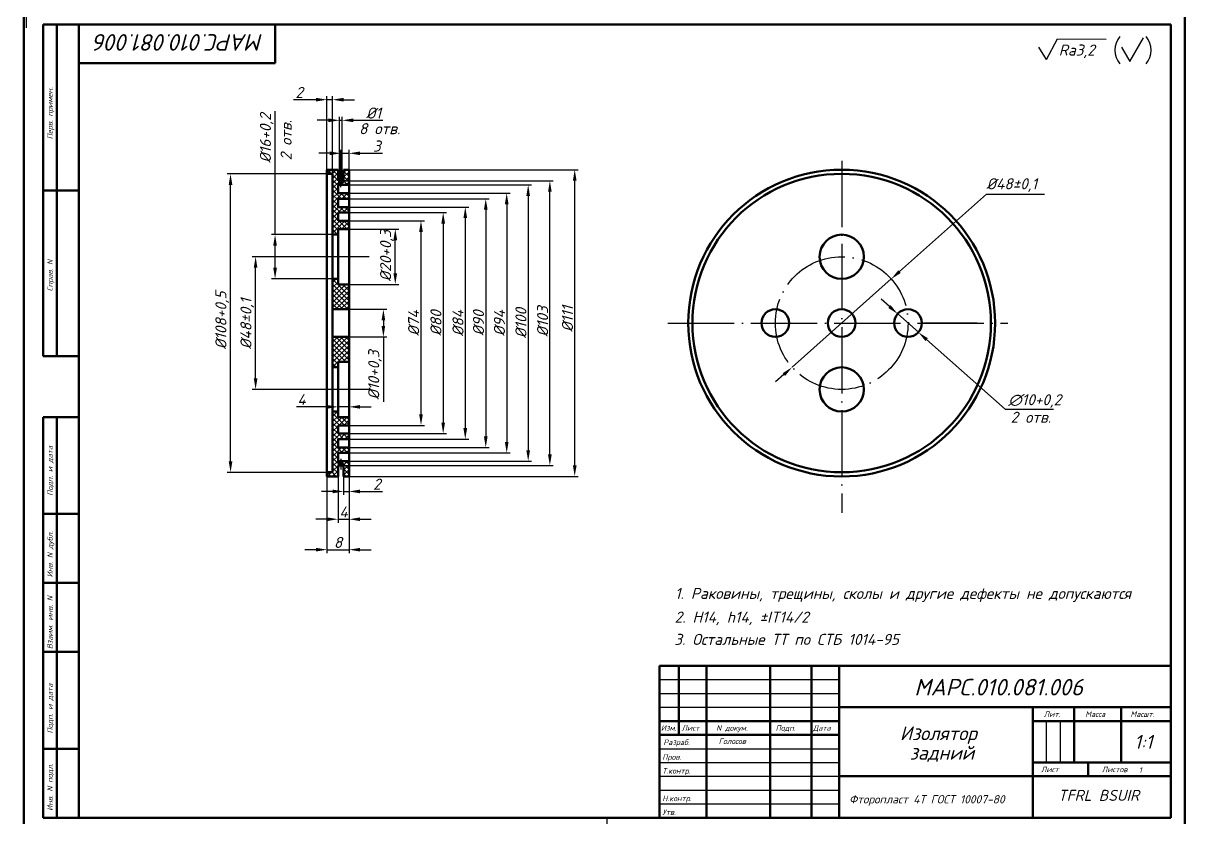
# Model space of a CAD drawing. Header units: millimetres. Extents: x -5427 to 3670, y -5891 to 948.
# Drawn here: x -5007.3 to -4587.1, y 66.5 to 354 of the extents above; entities that cross this region are included whole.
import ezdxf

# ---------------------------------------------------------------- set-up
doc = ezdxf.new("R2010")
doc.units = ezdxf.units.MM
doc.header["$MEASUREMENT"] = 0
doc.linetypes.add('ACAD_ISO04W100', pattern=[30, 24, -3, 0, -3])
doc.layers.add('оси', color=1, linetype='ACAD_ISO04W100')
doc.layers.add('Толстые', color=7, linetype='Continuous', lineweight=50)
doc.layers.add('Тонкие', color=140, linetype='Continuous', lineweight=25)
doc.styles.get("Standard").update_dxf_attribs({"font": 'isocpeui.ttf'})
doc.styles.add('TXT', font='isocpeui.ttf')
doc.styles.add('Для рамки', font='simplex.shx', dxfattribs={"oblique": 15, "height": 4})
doc.dimstyles.new('ISO-25', dxfattribs={"dimtxt": 4, "dimasz": 4, "dimexe": 1.25, "dimexo": 0, "dimtad": 1, "dimtxsty": 'Standard', "dimcen": 2.5, "dimadec": 0, "dimazin": 0, "dimtfac": 1, "dimtmove": 0, "dimatfit": 3, "dimfxl": 1, "dimarcsym": 0})

# ---------------------------------------------------------------- blocks, each defined once
blk = doc.blocks.new('BORDER')
for p, q in [((1, 1), (0, 1)), ((0, 1), (0, 0)), ((1, 0), (1, 1)), ((0, 0), (1, 0))]:
    blk.add_line(p, q)
blk = doc.blocks.new('*D529')
at = {"layer": 'Defpoints', "color": 0, "transparency": 16777216}
for p in [(-4897.4, 189.98), (-4889.4, 189.98), (-4889.4, 163.49)]:
    blk.add_point(p, dxfattribs=at)
at = {"layer": 'Тонкие', "color": 0, "lineweight": -2, "transparency": 16777216}
for p, q in [((-4897.4, 189.98), (-4897.4, 162.24)), ((-4889.4, 189.98), (-4889.4, 162.24)), ((-4901.4, 163.49), (-4905.4, 163.49)), ((-4897.4, 163.49), (-4889.4, 163.49)), ((-4885.4, 163.49), (-4881.4, 163.49))]:
    blk.add_line(p, q, dxfattribs=at)
at = {"layer": 'Тонкие', "color": 0, "transparency": 16777216}
for points in [[(-4901.4, 164.16), (-4901.4, 162.83), (-4897.4, 163.49)], [(-4885.4, 164.16), (-4885.4, 162.83), (-4889.4, 163.49)]]:
    blk.add_solid(points, dxfattribs=at)
at = {"layer": 'Тонкие', "color": 0, "transparency": 16777216, "insert": (-4893.4, 166.12), "char_height": 4, "attachment_point": 5}
blk.add_mtext('8', dxfattribs=at)
blk = doc.blocks.new('*D530')
at = {"layer": 'Defpoints', "color": 0, "transparency": 16777216}
for p in [(-4891.4, 189.98), (-4889.4, 189.98), (-4889.4, 184.57)]:
    blk.add_point(p, dxfattribs=at)
at = {"layer": 'Тонкие', "color": 0, "lineweight": -2, "transparency": 16777216}
for p, q in [((-4891.4, 189.98), (-4891.4, 183.32)), ((-4889.4, 189.98), (-4889.4, 183.32)), ((-4895.4, 184.57), (-4899.4, 184.57)), ((-4891.4, 184.57), (-4889.4, 184.57)), ((-4885.4, 184.57), (-4877.31, 184.57))]:
    blk.add_line(p, q, dxfattribs=at)
at = {"layer": 'Тонкие', "color": 0, "transparency": 16777216}
for points in [[(-4895.4, 185.23), (-4895.4, 183.9), (-4891.4, 184.57)], [(-4885.4, 185.23), (-4885.4, 183.9), (-4889.4, 184.57)]]:
    blk.add_solid(points, dxfattribs=at)
at = {"layer": 'Тонкие', "color": 0, "transparency": 16777216, "insert": (-4879.35, 187.19), "char_height": 4, "attachment_point": 5}
blk.add_mtext('2', dxfattribs=at)
blk = doc.blocks.new('*D531')
at = {"layer": 'Defpoints', "color": 0, "transparency": 16777216}
for p in [(-4893.4, 195.48), (-4889.4, 189.98), (-4889.4, 174.51)]:
    blk.add_point(p, dxfattribs=at)
at = {"layer": 'Тонкие', "color": 0, "lineweight": -2, "transparency": 16777216}
for p, q in [((-4893.4, 195.48), (-4893.4, 173.26)), ((-4889.4, 189.98), (-4889.4, 173.26)), ((-4897.4, 174.51), (-4901.4, 174.51)), ((-4893.4, 174.51), (-4889.4, 174.51)), ((-4885.4, 174.51), (-4881.4, 174.51))]:
    blk.add_line(p, q, dxfattribs=at)
at = {"layer": 'Тонкие', "color": 0, "transparency": 16777216}
for points in [[(-4897.4, 175.17), (-4897.4, 173.84), (-4893.4, 174.51)], [(-4885.4, 175.17), (-4885.4, 173.84), (-4889.4, 174.51)]]:
    blk.add_solid(points, dxfattribs=at)
at = {"layer": 'Тонкие', "color": 0, "transparency": 16777216, "insert": (-4891.4, 177.13), "char_height": 4, "attachment_point": 5}
blk.add_mtext('4', dxfattribs=at)
blk = doc.blocks.new('*D532')
at = {"layer": 'Defpoints', "color": 0, "transparency": 16777216}
for p in [(-4889.4, 215.17), (-4893.4, 213.48), (-4889.4, 213.48)]:
    blk.add_point(p, dxfattribs=at)
at = {"layer": 'Тонкие', "color": 0, "lineweight": -2, "transparency": 16777216}
for p, q in [((-4897.4, 215.17), (-4908.47, 215.17)), ((-4893.4, 213.48), (-4893.4, 216.42)), ((-4889.4, 215.17), (-4893.4, 215.17)), ((-4889.4, 213.48), (-4889.4, 216.42)), ((-4885.4, 215.17), (-4881.4, 215.17))]:
    blk.add_line(p, q, dxfattribs=at)
at = {"layer": 'Тонкие', "color": 0, "transparency": 16777216}
for points in [[(-4897.4, 215.84), (-4897.4, 214.5), (-4893.4, 215.17)], [(-4885.4, 215.84), (-4885.4, 214.5), (-4889.4, 215.17)]]:
    blk.add_solid(points, dxfattribs=at)
at = {"layer": 'Тонкие', "color": 0, "transparency": 16777216, "insert": (-4906.61, 217.8), "char_height": 4, "attachment_point": 5}
blk.add_mtext('4', dxfattribs=at)
blk = doc.blocks.new('*D533')
at = {"layer": 'Defpoints', "color": 0, "transparency": 16777216}
for p in [(-4891.9, 318.86), (-4892.9, 296.98), (-4891.9, 296.98)]:
    blk.add_point(p, dxfattribs=at)
at = {"layer": 'Тонкие', "color": 0, "lineweight": -2, "transparency": 16777216}
for p, q in [((-4892.9, 296.98), (-4892.9, 320.11)), ((-4891.9, 296.98), (-4891.9, 320.11)), ((-4896.9, 318.86), (-4900.9, 318.86)), ((-4892.9, 318.86), (-4891.9, 318.86)), ((-4887.9, 318.86), (-4877.22, 318.86))]:
    blk.add_line(p, q, dxfattribs=at)
at = {"layer": 'Тонкие', "color": 0, "transparency": 16777216}
for points in [[(-4896.9, 319.52), (-4896.9, 318.19), (-4892.9, 318.86)], [(-4887.9, 319.52), (-4887.9, 318.19), (-4891.9, 318.86)]]:
    blk.add_solid(points, dxfattribs=at)
at = {"layer": 'Тонкие', "color": 0, "transparency": 16777216, "insert": (-4880.54, 321.48), "char_height": 4, "attachment_point": 5}
blk.add_mtext('%%c1', dxfattribs=at)
blk = doc.blocks.new('*D534')
at = {"layer": 'Defpoints', "color": 0, "transparency": 16777216}
for p in [(-4895.4, 326.32), (-4897.4, 299.48), (-4895.4, 299.48)]:
    blk.add_point(p, dxfattribs=at)
at = {"layer": 'Тонкие', "color": 0, "lineweight": -2, "transparency": 16777216}
for p, q in [((-4901.4, 326.32), (-4909.49, 326.32)), ((-4897.4, 299.48), (-4897.4, 327.57)), ((-4895.4, 326.32), (-4897.4, 326.32)), ((-4895.4, 299.48), (-4895.4, 327.57)), ((-4891.4, 326.32), (-4887.4, 326.32))]:
    blk.add_line(p, q, dxfattribs=at)
at = {"layer": 'Тонкие', "color": 0, "transparency": 16777216}
for points in [[(-4901.4, 326.99), (-4901.4, 325.65), (-4897.4, 326.32)], [(-4891.4, 326.99), (-4891.4, 325.65), (-4895.4, 326.32)]]:
    blk.add_solid(points, dxfattribs=at)
at = {"layer": 'Тонкие', "color": 0, "transparency": 16777216, "insert": (-4907.44, 328.95), "char_height": 4, "attachment_point": 5}
blk.add_mtext('2', dxfattribs=at)
blk = doc.blocks.new('*D535')
at = {"layer": 'Defpoints', "color": 0, "transparency": 16777216}
for p in [(-4923.22, 269.48), (-4895.4, 269.48), (-4895.4, 221.48)]:
    blk.add_point(p, dxfattribs=at)
at = {"layer": 'Тонкие', "color": 0, "lineweight": -2, "transparency": 16777216}
for p, q in [((-4895.4, 269.48), (-4924.47, 269.48)), ((-4923.22, 225.48), (-4923.22, 265.48)), ((-4895.4, 221.48), (-4924.47, 221.48))]:
    blk.add_line(p, q, dxfattribs=at)
at = {"layer": 'Тонкие', "color": 0, "transparency": 16777216}
for points in [[(-4923.89, 265.48), (-4922.56, 265.48), (-4923.22, 269.48)], [(-4923.89, 225.48), (-4922.56, 225.48), (-4923.22, 221.48)]]:
    blk.add_solid(points, dxfattribs=at)
at = {"layer": 'Тонкие', "color": 0, "transparency": 16777216, "insert": (-4926.25, 245.21), "char_height": 4, "attachment_point": 5, "rotation": 90}
blk.add_mtext('%%c48%%p0,1', dxfattribs=at)
blk = doc.blocks.new('*D536')
at = {"layer": 'Defpoints', "color": 0, "transparency": 16777216}
for p in [(-4916.18, 277.48), (-4893.4, 277.48), (-4893.4, 261.48)]:
    blk.add_point(p, dxfattribs=at)
at = {"layer": 'Тонкие', "color": 0, "lineweight": -2, "transparency": 16777216}
for p, q in [((-4916.18, 277.48), (-4916.18, 322.17)), ((-4893.4, 277.48), (-4917.43, 277.48)), ((-4916.18, 265.48), (-4916.18, 273.48)), ((-4893.4, 261.48), (-4917.43, 261.48))]:
    blk.add_line(p, q, dxfattribs=at)
at = {"layer": 'Тонкие', "color": 0, "transparency": 16777216}
for points in [[(-4916.85, 273.48), (-4915.52, 273.48), (-4916.18, 277.48)], [(-4916.85, 265.48), (-4915.52, 265.48), (-4916.18, 261.48)]]:
    blk.add_solid(points, dxfattribs=at)
at = {"layer": 'Тонкие', "color": 0, "transparency": 16777216, "insert": (-4919.21, 312.42), "char_height": 4, "attachment_point": 5, "rotation": 90}
blk.add_mtext('%%c16+0,2', dxfattribs=at)
blk = doc.blocks.new('*D537')
at = {"layer": 'Defpoints', "color": 0, "transparency": 16777216}
for p in [(-4932.29, 299.48), (-4897.4, 299.48), (-4897.4, 191.48)]:
    blk.add_point(p, dxfattribs=at)
at = {"layer": 'Тонкие', "color": 0, "lineweight": -2, "transparency": 16777216}
for p, q in [((-4897.4, 299.48), (-4933.54, 299.48)), ((-4932.29, 195.48), (-4932.29, 295.48)), ((-4897.4, 191.48), (-4933.54, 191.48))]:
    blk.add_line(p, q, dxfattribs=at)
at = {"layer": 'Тонкие', "color": 0, "transparency": 16777216}
for points in [[(-4932.95, 295.48), (-4931.62, 295.48), (-4932.29, 299.48)], [(-4932.95, 195.48), (-4931.62, 195.48), (-4932.29, 191.48)]]:
    blk.add_solid(points, dxfattribs=at)
at = {"layer": 'Тонкие', "color": 0, "transparency": 16777216, "insert": (-4935.31, 246.47), "char_height": 4, "attachment_point": 5, "rotation": 90}
blk.add_mtext('%%c108+0,5', dxfattribs=at)
blk = doc.blocks.new('*D538')
at = {"layer": 'Defpoints', "color": 0, "transparency": 16777216}
for p in [(-4889.4, 290.48), (-4889.4, 200.48), (-4839.97, 200.48)]:
    blk.add_point(p, dxfattribs=at)
at = {"layer": 'Тонкие', "color": 0, "lineweight": -2, "transparency": 16777216}
for p, q in [((-4889.4, 290.48), (-4838.72, 290.48)), ((-4839.97, 286.48), (-4839.97, 204.48)), ((-4889.4, 200.48), (-4838.72, 200.48))]:
    blk.add_line(p, q, dxfattribs=at)
at = {"layer": 'Тонкие', "color": 0, "transparency": 16777216}
for points in [[(-4840.63, 286.48), (-4839.3, 286.48), (-4839.97, 290.48)], [(-4840.63, 204.48), (-4839.3, 204.48), (-4839.97, 200.48)]]:
    blk.add_solid(points, dxfattribs=at)
at = {"layer": 'Тонкие', "color": 0, "transparency": 16777216, "insert": (-4842.59, 245.48), "char_height": 4, "attachment_point": 5, "rotation": 90}
blk.add_mtext('%%c90', dxfattribs=at)
blk = doc.blocks.new('*D539')
at = {"layer": 'Defpoints', "color": 0, "transparency": 16777216}
for p in [(-4889.4, 287.48), (-4889.4, 203.48), (-4847.38, 203.48)]:
    blk.add_point(p, dxfattribs=at)
at = {"layer": 'Тонкие', "color": 0, "lineweight": -2, "transparency": 16777216}
for p, q in [((-4889.4, 287.48), (-4846.13, 287.48)), ((-4847.38, 283.48), (-4847.38, 207.48)), ((-4889.4, 203.48), (-4846.13, 203.48))]:
    blk.add_line(p, q, dxfattribs=at)
at = {"layer": 'Тонкие', "color": 0, "transparency": 16777216}
for points in [[(-4848.05, 283.48), (-4846.71, 283.48), (-4847.38, 287.48)], [(-4848.05, 207.48), (-4846.71, 207.48), (-4847.38, 203.48)]]:
    blk.add_solid(points, dxfattribs=at)
at = {"layer": 'Тонкие', "color": 0, "transparency": 16777216, "insert": (-4850.01, 245.48), "char_height": 4, "attachment_point": 5, "rotation": 90}
blk.add_mtext('%%c84', dxfattribs=at)
blk = doc.blocks.new('*D540')
at = {"layer": 'Defpoints', "color": 0, "transparency": 16777216}
for p in [(-4889.4, 285.48), (-4889.4, 205.48), (-4855.37, 205.48)]:
    blk.add_point(p, dxfattribs=at)
at = {"layer": 'Тонкие', "color": 0, "lineweight": -2, "transparency": 16777216}
for p, q in [((-4889.4, 285.48), (-4854.12, 285.48)), ((-4855.37, 281.48), (-4855.37, 209.48)), ((-4889.4, 205.48), (-4854.12, 205.48))]:
    blk.add_line(p, q, dxfattribs=at)
at = {"layer": 'Тонкие', "color": 0, "transparency": 16777216}
for points in [[(-4856.03, 281.48), (-4854.7, 281.48), (-4855.37, 285.48)], [(-4856.03, 209.48), (-4854.7, 209.48), (-4855.37, 205.48)]]:
    blk.add_solid(points, dxfattribs=at)
at = {"layer": 'Тонкие', "color": 0, "transparency": 16777216, "insert": (-4857.99, 245.48), "char_height": 4, "attachment_point": 5, "rotation": 90}
blk.add_mtext('%%c80', dxfattribs=at)
blk = doc.blocks.new('*D541')
at = {"layer": 'Defpoints', "color": 0, "transparency": 16777216}
for p in [(-4889.4, 282.48), (-4889.4, 208.48), (-4863.4, 208.48)]:
    blk.add_point(p, dxfattribs=at)
at = {"layer": 'Тонкие', "color": 0, "lineweight": -2, "transparency": 16777216}
for p, q in [((-4889.4, 282.48), (-4862.15, 282.48)), ((-4863.4, 278.48), (-4863.4, 212.48)), ((-4889.4, 208.48), (-4862.15, 208.48))]:
    blk.add_line(p, q, dxfattribs=at)
at = {"layer": 'Тонкие', "color": 0, "transparency": 16777216}
for points in [[(-4864.07, 278.48), (-4862.73, 278.48), (-4863.4, 282.48)], [(-4864.07, 212.48), (-4862.73, 212.48), (-4863.4, 208.48)]]:
    blk.add_solid(points, dxfattribs=at)
at = {"layer": 'Тонкие', "color": 0, "transparency": 16777216, "insert": (-4866.05, 245.48), "char_height": 4, "attachment_point": 5, "rotation": 90}
blk.add_mtext('%%c74', dxfattribs=at)
blk = doc.blocks.new('*D542')
at = {"layer": 'Defpoints', "color": 0, "transparency": 16777216}
for p in [(-4889.4, 279.48), (-4872.7, 279.48), (-4889.4, 259.48)]:
    blk.add_point(p, dxfattribs=at)
at = {"layer": 'Тонкие', "color": 0, "lineweight": -2, "transparency": 16777216}
for p, q in [((-4889.4, 279.48), (-4871.45, 279.48)), ((-4872.7, 263.48), (-4872.7, 275.48)), ((-4889.4, 259.48), (-4871.45, 259.48))]:
    blk.add_line(p, q, dxfattribs=at)
at = {"layer": 'Тонкие', "color": 0, "transparency": 16777216}
for points in [[(-4873.37, 275.48), (-4872.03, 275.48), (-4872.7, 279.48)], [(-4873.37, 263.48), (-4872.03, 263.48), (-4872.7, 259.48)]]:
    blk.add_solid(points, dxfattribs=at)
at = {"layer": 'Тонкие', "color": 0, "transparency": 16777216, "insert": (-4875.73, 269.85), "char_height": 4, "attachment_point": 5, "rotation": 90}
blk.add_mtext('%%c20+0,3', dxfattribs=at)
blk = doc.blocks.new('*D543')
at = {"layer": 'Defpoints', "color": 0, "transparency": 16777216}
for p in [(-4889.4, 295.48), (-4889.4, 195.48), (-4824.62, 195.48)]:
    blk.add_point(p, dxfattribs=at)
at = {"layer": 'Тонкие', "color": 0, "lineweight": -2, "transparency": 16777216}
for p, q in [((-4889.4, 295.48), (-4823.37, 295.48)), ((-4824.62, 291.48), (-4824.62, 199.48)), ((-4889.4, 195.48), (-4823.37, 195.48))]:
    blk.add_line(p, q, dxfattribs=at)
at = {"layer": 'Тонкие', "color": 0, "transparency": 16777216}
for points in [[(-4825.29, 291.48), (-4823.96, 291.48), (-4824.62, 295.48)], [(-4825.29, 199.48), (-4823.96, 199.48), (-4824.62, 195.48)]]:
    blk.add_solid(points, dxfattribs=at)
at = {"layer": 'Тонкие', "color": 0, "transparency": 16777216, "insert": (-4827.25, 245.48), "char_height": 4, "attachment_point": 5, "rotation": 90}
blk.add_mtext('%%c100', dxfattribs=at)
blk = doc.blocks.new('*D544')
at = {"layer": 'Defpoints', "color": 0, "transparency": 16777216}
for p in [(-4889.4, 292.48), (-4889.4, 198.48), (-4832.39, 198.48)]:
    blk.add_point(p, dxfattribs=at)
at = {"layer": 'Тонкие', "color": 0, "lineweight": -2, "transparency": 16777216}
for p, q in [((-4889.4, 292.48), (-4831.14, 292.48)), ((-4832.39, 288.48), (-4832.39, 202.48)), ((-4889.4, 198.48), (-4831.14, 198.48))]:
    blk.add_line(p, q, dxfattribs=at)
at = {"layer": 'Тонкие', "color": 0, "transparency": 16777216}
for points in [[(-4833.06, 288.48), (-4831.72, 288.48), (-4832.39, 292.48)], [(-4833.06, 202.48), (-4831.72, 202.48), (-4832.39, 198.48)]]:
    blk.add_solid(points, dxfattribs=at)
at = {"layer": 'Тонкие', "color": 0, "transparency": 16777216, "insert": (-4835.02, 245.48), "char_height": 4, "attachment_point": 5, "rotation": 90}
blk.add_mtext('%%c94', dxfattribs=at)
blk = doc.blocks.new('*D545')
at = {"layer": 'Defpoints', "color": 0, "transparency": 16777216}
for p in [(-4889.4, 300.98), (-4807.79, 300.98), (-4889.4, 189.98)]:
    blk.add_point(p, dxfattribs=at)
at = {"layer": 'Тонкие', "color": 0, "lineweight": -2, "transparency": 16777216}
for p, q in [((-4889.4, 300.98), (-4806.54, 300.98)), ((-4807.79, 193.98), (-4807.79, 296.98)), ((-4889.4, 189.98), (-4806.54, 189.98))]:
    blk.add_line(p, q, dxfattribs=at)
at = {"layer": 'Тонкие', "color": 0, "transparency": 16777216}
for points in [[(-4808.45, 296.98), (-4807.12, 296.98), (-4807.79, 300.98)], [(-4808.45, 193.98), (-4807.12, 193.98), (-4807.79, 189.98)]]:
    blk.add_solid(points, dxfattribs=at)
at = {"layer": 'Тонкие', "color": 0, "transparency": 16777216, "insert": (-4810.41, 247), "char_height": 4, "attachment_point": 5, "rotation": 90}
blk.add_mtext('%%c111', dxfattribs=at)
blk = doc.blocks.new('*D546')
at = {"layer": 'Defpoints', "color": 0, "transparency": 16777216}
for p in [(-4891.4, 296.98), (-4816.78, 296.98), (-4891.4, 193.98)]:
    blk.add_point(p, dxfattribs=at)
at = {"layer": 'Тонкие', "color": 0, "lineweight": -2, "transparency": 16777216}
for p, q in [((-4891.4, 296.98), (-4815.53, 296.98)), ((-4816.78, 197.98), (-4816.78, 292.98)), ((-4891.4, 193.98), (-4815.53, 193.98))]:
    blk.add_line(p, q, dxfattribs=at)
at = {"layer": 'Тонкие', "color": 0, "transparency": 16777216}
for points in [[(-4817.45, 292.98), (-4816.11, 292.98), (-4816.78, 296.98)], [(-4817.45, 197.98), (-4816.11, 197.98), (-4816.78, 193.98)]]:
    blk.add_solid(points, dxfattribs=at)
at = {"layer": 'Тонкие', "color": 0, "transparency": 16777216, "insert": (-4819.41, 246.04), "char_height": 4, "attachment_point": 5, "rotation": 90}
blk.add_mtext('%%c103', dxfattribs=at)
blk = doc.blocks.new('*D547')
at = {"layer": 'Defpoints', "color": 0, "transparency": 16777216}
for p in [(-4889.4, 250.48), (-4877, 250.48), (-4889.4, 240.48)]:
    blk.add_point(p, dxfattribs=at)
at = {"layer": 'Тонкие', "color": 0, "lineweight": -2, "transparency": 16777216}
for p, q in [((-4889.4, 250.48), (-4875.75, 250.48)), ((-4877, 246.48), (-4877, 244.48)), ((-4889.4, 240.48), (-4875.75, 240.48)), ((-4877, 240.48), (-4877, 216.94))]:
    blk.add_line(p, q, dxfattribs=at)
at = {"layer": 'Тонкие', "color": 0, "transparency": 16777216}
for points in [[(-4877.67, 246.48), (-4876.34, 246.48), (-4877, 250.48)], [(-4877.67, 244.48), (-4876.34, 244.48), (-4877, 240.48)]]:
    blk.add_solid(points, dxfattribs=at)
at = {"layer": 'Тонкие', "color": 0, "transparency": 16777216, "insert": (-4880.03, 226.69), "char_height": 4, "attachment_point": 5, "rotation": 90}
blk.add_mtext('%%c10+0,3', dxfattribs=at)
blk = doc.blocks.new('*D548')
at = {"layer": 'Defpoints', "color": 0, "transparency": 16777216}
for p in [(-4889.4, 306.91), (-4889.4, 300.98), (-4892.4, 296.98)]:
    blk.add_point(p, dxfattribs=at)
at = {"layer": 'Тонкие', "color": 0, "lineweight": -2, "transparency": 16777216}
for p, q in [((-4896.4, 306.91), (-4900.4, 306.91)), ((-4892.4, 296.98), (-4892.4, 308.16)), ((-4892.4, 306.91), (-4889.4, 306.91)), ((-4889.4, 300.98), (-4889.4, 308.16)), ((-4885.4, 306.91), (-4877.31, 306.91))]:
    blk.add_line(p, q, dxfattribs=at)
at = {"layer": 'Тонкие', "color": 0, "transparency": 16777216}
for points in [[(-4896.4, 307.58), (-4896.4, 306.25), (-4892.4, 306.91)], [(-4885.4, 307.58), (-4885.4, 306.25), (-4889.4, 306.91)]]:
    blk.add_solid(points, dxfattribs=at)
at = {"layer": 'Тонкие', "color": 0, "transparency": 16777216, "insert": (-4879.36, 309.54), "char_height": 4, "attachment_point": 5}
blk.add_mtext('3', dxfattribs=at)

msp = doc.modelspace()

# ---------------------------------------------------------------- hatches: boundary and pattern name
at = {"layer": 'Тонкие'}
h = msp.add_hatch(dxfattribs=at)
h.set_pattern_fill('ANSI37', color=256, scale=0.4, style=0)
h.set_pattern_definition([(45, (-7041.9478, 1005.2133), (-0.8980256, 0.8980256), []), (135, (-7041.9478, 1005.2133), (-0.8980256, -0.8980256), [])])
h.paths.add_polyline_path([(-4895.399, 277.482), (-4893.399, 277.482), (-4893.399, 279.482), (-4889.399, 279.482), (-4889.399, 282.482), (-4893.399, 282.482), (-4893.399, 285.482), (-4889.399, 285.482), (-4889.399, 287.482), (-4893.399, 287.482), (-4893.399, 290.482), (-4889.399, 290.482), (-4889.399, 292.482), (-4893.399, 292.482), (-4893.399, 295.482), (-4892.899, 295.482), (-4892.899, 296.982), (-4893.399, 296.982), (-4893.399, 300.982), (-4897.399, 300.982), (-4897.399, 299.482), (-4895.399, 299.482)])
h.paths.add_polyline_path([(-4889.399, 300.982), (-4891.399, 300.982), (-4891.399, 296.982), (-4891.899, 296.982), (-4891.899, 295.482), (-4889.399, 295.482)])
h.paths.add_polyline_path([(-4895.399, 250.482), (-4889.399, 250.482), (-4889.399, 259.482), (-4893.399, 259.482), (-4893.399, 261.482), (-4895.399, 261.482)])
h.paths.add_polyline_path([(-4895.399, 229.482), (-4893.399, 229.482), (-4893.399, 231.482), (-4889.399, 231.482), (-4889.399, 240.482), (-4895.399, 240.482)])
h.paths.add_polyline_path([(-4895.399, 191.482), (-4897.399, 191.482), (-4897.399, 189.982), (-4893.399, 189.982), (-4893.399, 193.982), (-4892.899, 193.982), (-4892.899, 195.482), (-4893.399, 195.482), (-4893.399, 198.482), (-4889.399, 198.482), (-4889.399, 200.482), (-4893.399, 200.482), (-4893.399, 203.482), (-4889.399, 203.482), (-4889.399, 205.482), (-4893.399, 205.482), (-4893.399, 208.482), (-4889.399, 208.482), (-4889.399, 211.482), (-4893.399, 211.482), (-4893.399, 213.482), (-4895.399, 213.482)])
h.paths.add_polyline_path([(-4891.399, 189.982), (-4889.399, 189.982), (-4889.399, 195.482), (-4891.899, 195.482), (-4891.899, 193.982), (-4891.399, 193.982)], flags=17)

# ---------------------------------------------------------------- linework, layer by layer
at = {"layer": 'оси'}
for p, q in [((-4711.221, 304.248), (-4711.221, 176.87)), ((-4892.399, 294.653), (-4892.399, 298.432)), ((-4882.182, 269.482), (-4898.79, 269.482)), ((-4882.182, 269.482), (-4898.451, 269.482)), ((-4774.133, 245.482), (-4651.064, 245.482)), ((-4662.245, 245.482), (-4681.654, 245.482)), ((-4881.486, 221.482), (-4900.814, 221.482)), ((-4892.399, 196.311), (-4892.399, 192.533))]:
    msp.add_line(p, q, dxfattribs=at)
msp.add_circle((-4711.221, 245.482), 24, dxfattribs=at)
at = {"layer": 'Толстые'}
for p, q in [((-5000.097, 233.486), (-5000.097, 353.486)), ((-5000.097, 353.486), (-4987.097, 353.486)), ((-4995.097, 233.486), (-4995.097, 353.486)), ((-4897.399, 189.982), (-4897.399, 300.982)), ((-4893.399, 300.982), (-4897.399, 300.982)), ((-4897.399, 299.482), (-4895.399, 299.482)), ((-4895.399, 299.482), (-4895.399, 191.482)), ((-4893.399, 300.982), (-4893.399, 296.982)), ((-4889.399, 300.982), (-4891.399, 300.982)), ((-4891.399, 296.982), (-4891.399, 300.982)), ((-4891.399, 299.482), (-4891.399, 296.982)), ((-4889.399, 300.982), (-4889.399, 189.982)), ((-4891.399, 296.982), (-4893.399, 296.982)), ((-4893.399, 292.482), (-4893.399, 295.482)), ((-4889.399, 295.482), (-4893.399, 295.482)), ((-4892.899, 295.482), (-4892.899, 296.982)), ((-4891.899, 295.482), (-4891.899, 296.982)), ((-4987.097, 293.486), (-5000.097, 293.486)), ((-4889.399, 292.482), (-4893.399, 292.482)), ((-4893.399, 287.482), (-4893.399, 290.482)), ((-4889.399, 290.482), (-4893.399, 290.482)), ((-4889.399, 287.482), (-4893.399, 287.482)), ((-4893.399, 282.482), (-4893.399, 285.482)), ((-4889.399, 285.482), (-4893.399, 285.482)), ((-4889.399, 282.482), (-4893.399, 282.482)), ((-4895.399, 277.482), (-4893.399, 277.482)), ((-4893.399, 259.482), (-4893.399, 279.482)), ((-4889.399, 279.482), (-4893.399, 279.482)), ((-4895.399, 261.482), (-4893.399, 261.482)), ((-4893.399, 259.482), (-4893.399, 261.482)), ((-4889.399, 259.482), (-4893.399, 259.482)), ((-4889.399, 250.482), (-4895.399, 250.482)), ((-4889.399, 240.482), (-4895.399, 240.482)), ((-4987.097, 233.486), (-5000.097, 233.486)), ((-4893.399, 211.482), (-4893.399, 231.482)), ((-4889.399, 231.482), (-4893.399, 231.482)), ((-4895.399, 229.482), (-4893.399, 229.482)), ((-5000.097, 66.486), (-5000.118, 211.48)), ((-5000.097, 211.486), (-4987.097, 211.486)), ((-4995.097, 66.486), (-4995.097, 211.486)), ((-4895.399, 213.482), (-4893.399, 213.482)), ((-4893.399, 211.482), (-4893.399, 213.482)), ((-4889.399, 211.482), (-4893.399, 211.482)), ((-4893.399, 208.482), (-4893.399, 205.482)), ((-4889.399, 208.482), (-4893.399, 208.482)), ((-4889.399, 205.482), (-4893.399, 205.482)), ((-4889.399, 203.482), (-4893.399, 203.482)), ((-4893.399, 203.482), (-4893.399, 200.482)), ((-4889.399, 200.482), (-4893.399, 200.482)), ((-4893.399, 198.482), (-4893.399, 195.482)), ((-4889.399, 198.482), (-4893.399, 198.482)), ((-4889.399, 195.482), (-4893.399, 195.482)), ((-4893.399, 193.982), (-4893.399, 189.982)), ((-4891.399, 193.982), (-4893.399, 193.982)), ((-4892.899, 195.482), (-4892.899, 193.982)), ((-4891.899, 195.482), (-4891.899, 193.982)), ((-4891.399, 193.982), (-4891.399, 189.982)), ((-4897.399, 191.482), (-4895.399, 191.482)), ((-4893.399, 189.982), (-4897.399, 189.982)), ((-4889.399, 189.982), (-4891.399, 189.982)), ((-5000.097, 176.486), (-4987.097, 176.486)), ((-5000.097, 151.486), (-4987.097, 151.486)), ((-5000.097, 126.486), (-4987.097, 126.486)), ((-4777.118, 121.486), (-4592.118, 121.486)), ((-4777.118, 121.486), (-4777.118, 66.486)), ((-4770.118, 96.486), (-4770.118, 121.486)), ((-4760.118, 66.486), (-4760.118, 121.486)), ((-4737.118, 121.486), (-4737.118, 66.486)), ((-4722.118, 66.486), (-4722.118, 121.486)), ((-4712.118, 66.486), (-4712.118, 121.486)), ((-4712.118, 106.486), (-4592.118, 106.486)), ((-4642.118, 106.486), (-4642.118, 66.486)), ((-4627.118, 106.486), (-4627.118, 86.486)), ((-4610.118, 106.486), (-4610.118, 86.486)), ((-4777.118, 101.486), (-4712.118, 101.486)), ((-4642.118, 101.486), (-4592.118, 101.486)), ((-4777.118, 96.486), (-4712.118, 96.486)), ((-5000.097, 91.486), (-4987.097, 91.486)), ((-4642.118, 86.486), (-4592.118, 86.486)), ((-4622.118, 81.486), (-4622.118, 86.486)), ((-4712.118, 81.486), (-4592.118, 81.486))]:
    msp.add_line(p, q, dxfattribs=at)
for points in [[(-4999.118, 353.486), (-4987.118, 353.486), (-4592.118, 353.486)], [(-4987.118, 353.486), (-4987.118, 66.486)], [(-4916.118, 339.486), (-4916.118, 353.486)], [(-4592.118, 66.486), (-4592.118, 353.486)], [(-4916.118, 339.486), (-4986.118, 339.486), (-4987.118, 339.486)], [(-4592.118, 66.486), (-4777.118, 66.486), (-4987.118, 66.486), (-5000.097, 66.486)]]:
    msp.add_lwpolyline(points, dxfattribs=at)
for centre, radius in [((-4711.221, 245.482), 55.5), ((-4711.221, 245.482), 54), ((-4711.221, 269.482), 8), ((-4735.221, 245.482), 5), ((-4687.221, 245.482), 5), ((-4711.221, 221.482), 8)]:
    msp.add_circle(centre, radius, dxfattribs=at)
at = {"layer": 'Толстые', "color": 6}
msp.add_circle((-4711.221, 245.482), 5, dxfattribs=at)
at = {"layer": 'Тонкие'}
for p, q in [((-5006.097, 352.318), (-5006.108, 363.485)), ((-4637.161, 340.854), (-4639.886, 345.309)), ((-4637.161, 340.854), (-4633.197, 348.279)), ((-4633.197, 348.279), (-4615.531, 348.275)), ((-4658.891, 292.084), (-4690.31, 264.104)), ((-4658.891, 292.084), (-4637.829, 292.084)), ((-4729.144, 229.521), (-4693.298, 261.443)), ((-4693.952, 251.456), (-4696.944, 254.111)), ((-4690.961, 248.801), (-4683.481, 242.164)), ((-4652.116, 214.331), (-4680.489, 239.509)), ((-4732.131, 226.861), (-4735.118, 224.201)), ((-4652.116, 214.331), (-4634.649, 214.331)), ((-4777.118, 116.486), (-4712.118, 116.486)), ((-4777.118, 111.486), (-4712.118, 111.486)), ((-4777.118, 106.486), (-4712.118, 106.486)), ((-4637.118, 86.486), (-4637.118, 101.486)), ((-4632.118, 86.486), (-4632.118, 101.486)), ((-4777.118, 91.486), (-4712.118, 91.486)), ((-4777.118, 86.486), (-4712.118, 86.486)), ((-4777.118, 81.486), (-4712.118, 81.486)), ((-4777.118, 76.486), (-4712.118, 76.486)), ((-4777.118, 71.486), (-4712.118, 71.486)), ((-4796.097, 47.533), (-4796.097, 66.486))]:
    msp.add_line(p, q, dxfattribs=at)
for points in [[(-4607.014, 340.098), (-4602.014, 348.758)], [(-4610.014, 345.294), (-4607.014, 340.098)]]:
    msp.add_lwpolyline(points, dxfattribs=at)
for centre, start, end in [((-4604.561, 344.214), 140.52687, 219.47313), ((-4607.126, 344.214), 320.52687, 39.47313)]:
    msp.add_arc(centre, 7.816, start, end, dxfattribs=at)
for points in [[(-4690.754, 264.601), (-4689.867, 263.606), (-4693.298, 261.443)], [(-4693.51, 251.954), (-4694.395, 250.957), (-4690.961, 248.801)], [(-4680.047, 240.007), (-4680.932, 239.01), (-4683.481, 242.164)], [(-4732.574, 227.359), (-4731.688, 226.363), (-4729.144, 229.521)]]:
    msp.add_solid(points, dxfattribs=at)

# ---------------------------------------------------------------- block references
at = {"layer": 'Толстые', "xscale": 594, "yscale": 420, "zscale": 594, "rotation": 90}
msp.add_blockref('BORDER', (-5007.118, -235.514), dxfattribs=at)
at = {"layer": 'Толстые', "xscale": 420, "yscale": 297, "zscale": 420}
msp.add_blockref('BORDER', (-5007.118, 61.486), dxfattribs=at)

# ---------------------------------------------------------------- texts
at = {"layer": 'Тонкие'}
for s, height, rotation, p in [('МАРС.010.081.006', 6, 180, (-4920.35, 350.046)), ('2 отв.', 4, 90, (-4910.183, 304.342))]:
    msp.add_text(s, height=height, rotation=rotation, dxfattribs=at).set_placement(p)
for s, height, p in [('Ra3,2', 4, (-4632.699, 342.281)), ('8 отв.', 4, (-4885.812, 313.825)), ('%%c48%%p0,1', 4, (-4658.852, 293.891)), ('2 отв.', 4, (-4650.113, 209.414)), ('1. Раковины, трещины, сколы и другие дефекты не допускаются', 4, (-4771.508, 145.672)), ('2. H14, h14, %%pIT14/2', 4, (-4771.632, 137.096)), ('3. Остальные ТТ по СТБ 1014-95', 4, (-4771.801, 129.036)), ('МАРС.010.081.006', 6, (-4684.954, 110.744)), ('Изолятор', 5, (-4690.17, 94.554)), ('задний', 5, (-4686.629, 87.502)), ('1:1', 5, (-4605.411, 91.468)), ('1', 2, (-4603.711, 82.745)), ('TFRL BSUIR', 4, (-4633.005, 72.602)), ('Фторопласт 4Т ГОСТ 10007-80', 3, (-4708.543, 71.676))]:
    msp.add_text(s, height=height, dxfattribs=at).set_placement(p)
at = {"layer": 'Тонкие', "style": 'Для рамки', "oblique": 15}
for s, p in [('Перв. примен.', (-4996.597, 311.986)), ('Справ. N', (-4996.597, 256.986)), ('Подп. и дата', (-4996.597, 182.986)), ('Инв. N дубл.', (-4996.597, 153.486)), ('Взаим. инв. N', (-4996.597, 127.486)), ('Подп. и дата', (-4996.597, 96.986)), ('Инв. N подл.', (-4996.597, 68.986))]:
    msp.add_text(s, height=2, rotation=90, dxfattribs=at).set_placement(p)
for s, p in [('Лит.', (-4638.118, 102.986)), ('Масса', (-4623.118, 102.986)), ('Масшт.', (-4606.759, 102.986)), ('Изм.', (-4776.618, 97.986)), ('Лист', (-4769.118, 97.986)), ('N докум.', (-4756.618, 97.986)), ('Подп.', (-4735.118, 97.986)), ('Дата', (-4721.618, 97.986)), ('Разраб.', (-4775.737, 92.804)), ('Пров.', (-4776.118, 87.486)), ('Т.контр.', (-4776.118, 82.486)), ('Лист', (-4639.118, 82.986)), ('Листов', (-4617.118, 82.986)), ('Н.контр.', (-4776.118, 72.486)), ('Утв.', (-4776.118, 67.486))]:
    msp.add_text(s, height=2, dxfattribs=at).set_placement(p)
at = {"layer": 'Тонкие', "style": 'TXT'}
msp.add_text('Голосов', height=2, dxfattribs=at).set_placement((-4755.712, 93.185))
at = {"layer": 'Тонкие', "insert": (-4641.367, 217.279), "char_height": 4, "attachment_point": 5}
msp.add_mtext('∅10+0,2', dxfattribs=at)

# ---------------------------------------------------------------- dimensions: what is measured, and where the dimension line sits
at = {"layer": 'Тонкие'}
for base, p1, p2, picture, middle in [((-4895.399, 326.32), (-4897.399, 299.482), (-4895.399, 299.482), '*D534', (-4907.444, 326.32)), ((-4889.399, 215.171), (-4893.399, 213.482), (-4889.399, 213.482), '*D532', (-4906.614, 215.171)), ((-4889.399, 163.493), (-4897.399, 189.982), (-4889.399, 189.982), '*D529', (-4893.399, 163.493))]:
    dim = msp.add_linear_dim(base=base, p1=p1, p2=p2, dimstyle='ISO-25', dxfattribs=at)
    dim.commit()
    dim.dimension.update_dxf_attribs({"geometry": picture, "text_midpoint": middle, "dimtype": 160})
dim = msp.add_linear_dim(base=(-4891.899, 318.858), p1=(-4892.899, 296.982), p2=(-4891.899, 296.982), text='%%c1', dimstyle='ISO-25', dxfattribs=at)
dim.commit()
dim.dimension.update_dxf_attribs({"geometry": '*D533', "text_midpoint": (-4880.541, 318.858), "dimtype": 160})
for base, p1, p2, text, picture, middle in [((-4916.182, 277.482), (-4893.399, 261.482), (-4893.399, 277.482), '%%c16+0,2', '*D536', (-4916.182, 312.417)), ((-4932.287, 299.482), (-4897.399, 191.482), (-4897.399, 299.482), '%%c108+0,5', '*D537', (-4932.287, 246.469)), ((-4807.786, 300.982), (-4889.399, 189.982), (-4889.399, 300.982), '%%c111', '*D545', (-4807.786, 247.001)), ((-4816.781, 296.982), (-4891.399, 193.982), (-4891.399, 296.982), '%%c103', '*D546', (-4816.781, 246.039)), ((-4872.7, 279.482), (-4889.399, 259.482), (-4889.399, 279.482), '%%c20+0,3', '*D542', (-4872.7, 269.851)), ((-4923.222, 269.482), (-4895.399, 221.482), (-4895.399, 269.482), '%%c48%%p0,1', '*D535', (-4923.222, 245.211)), ((-4877.003, 250.482), (-4889.399, 240.482), (-4889.399, 250.482), '%%c10+0,3', '*D547', (-4877.003, 226.692))]:
    dim = msp.add_linear_dim(base=base, p1=p1, p2=p2, angle=90, text=text, dimstyle='ISO-25', dxfattribs=at)
    dim.commit()
    dim.dimension.update_dxf_attribs({"geometry": picture, "text_midpoint": middle, "dimtype": 160})
for base, p1, p2, picture, middle in [((-4889.399, 306.913), (-4892.399, 296.982), (-4889.399, 300.982), '*D548', (-4879.356, 309.538)), ((-4889.399, 174.508), (-4893.399, 195.482), (-4889.399, 189.982), '*D531', (-4891.399, 177.133)), ((-4889.399, 184.567), (-4891.399, 189.982), (-4889.399, 189.982), '*D530', (-4879.354, 187.192))]:
    dim = msp.add_linear_dim(base=base, p1=p1, p2=p2, dimstyle='ISO-25', dxfattribs=at)
    dim.commit()
    dim.dimension.update_dxf_attribs({"geometry": picture, "text_midpoint": middle})
for base, p1, p2, text, picture, middle in [((-4824.623, 195.482), (-4889.399, 295.482), (-4889.399, 195.482), '%%c100', '*D543', (-4827.248, 245.482)), ((-4832.391, 198.482), (-4889.399, 292.482), (-4889.399, 198.482), '%%c94', '*D544', (-4835.016, 245.482)), ((-4839.966, 200.482), (-4889.399, 290.482), (-4889.399, 200.482), '%%c90', '*D538', (-4842.591, 245.482)), ((-4847.38, 203.482), (-4889.399, 287.482), (-4889.399, 203.482), '%%c84', '*D539', (-4850.005, 245.482)), ((-4855.367, 205.482), (-4889.399, 285.482), (-4889.399, 205.482), '%%c80', '*D540', (-4857.992, 245.482)), ((-4863.399, 208.482), (-4889.399, 282.482), (-4889.399, 208.482), '%%c74', '*D541', (-4866.05, 245.482))]:
    dim = msp.add_linear_dim(base=base, p1=p1, p2=p2, angle=90, text=text, dimstyle='ISO-25', dxfattribs=at)
    dim.commit()
    dim.dimension.update_dxf_attribs({"geometry": picture, "text_midpoint": middle})

doc.saveas('drawing.dxf')
